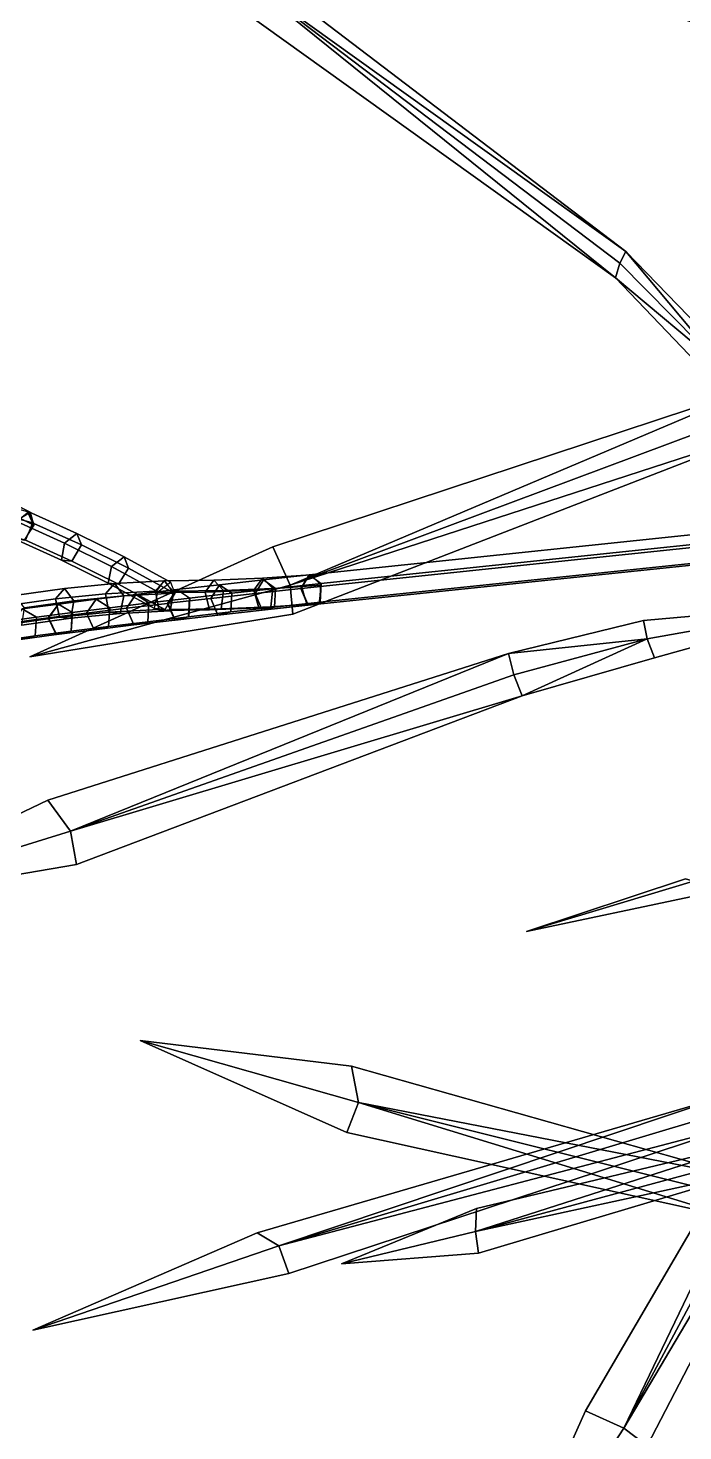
# Model space of a CAD drawing. Header units: metres. Extents: x -488 to 282, y -579 to 399.
# Drawn here: x -288 to -176.7, y -168 to 70.6 of the extents above; entities that cross this region are included whole.
import ezdxf

# ---------------------------------------------------------------- set-up
doc = ezdxf.new("R2010")
doc.units = ezdxf.units.M

msp = doc.modelspace()

# ---------------------------------------------------------------- linework, layer by layer
at = {"layer": 'coreopsi_1InfInt', "color": 3}
for points in [[(-287.6634, -11.7611, 238.27), (-295.5162, -7.8657, 244.051), (-297.6595, -9.1532, 242.0071), (-289.8066, -13.04866, 236.2262)], [(-287.0379, -13.929, 240.5804), (-294.8908, -10.03365, 246.3613), (-295.5162, -7.8657, 244.051), (-287.6634, -11.7611, 238.27)], [(-288.7889, -16.5766, 239.986), (-296.6418, -12.6812, 245.7669), (-294.8908, -10.03365, 246.3613), (-287.0379, -13.929, 240.5804)], [(-279.7737, -15.3522, 232.3181), (-287.9109, -11.6948, 238.0335), (-289.9644, -13.3425, 236.1635), (-281.8666, -16.9821, 230.4763)], [(-278.9679, -17.2826, 234.8497), (-287.0441, -13.6549, 240.5216), (-287.9109, -11.6948, 238.0335), (-279.7737, -15.3522, 232.3181)], [(-281.8666, -16.9821, 230.4763), (-289.9644, -13.3425, 236.1635), (-290.3773, -16.275, 237.4515), (-282.3634, -19.8744, 231.8242)], [(-280.5822, -20.05906, 234.5116), (-288.5828, -16.467, 240.1295), (-287.0441, -13.6549, 240.5216), (-278.9679, -17.2826, 234.8497)], [(-282.3634, -19.8744, 231.8242), (-290.3773, -16.275, 237.4515), (-288.5828, -16.467, 240.1295), (-280.5822, -20.05906, 234.5116)], [(-271.7245, -19.351, 226.7077), (-279.7737, -15.3522, 232.3181), (-281.8666, -16.9821, 230.4763), (-273.8563, -20.9613, 224.8936)], [(-270.9789, -21.2489, 229.2818), (-278.9679, -17.2826, 234.8497), (-279.7737, -15.3522, 232.3181), (-271.7245, -19.351, 226.7077)], [(-273.8563, -20.9613, 224.8936), (-281.8666, -16.9821, 230.4763), (-282.3634, -19.8744, 231.8242), (-274.4361, -23.8098, 226.3002)], [(-272.668, -23.9866, 228.9967), (-280.5822, -20.05906, 234.5116), (-278.9679, -17.2826, 234.8497), (-270.9789, -21.2489, 229.2818)], [(-274.4361, -23.8098, 226.3002), (-282.3634, -19.8744, 231.8242), (-280.5822, -20.05906, 234.5116), (-272.668, -23.9866, 228.9967)], [(-265.9748, -25.2563, 219.4442), (-273.8563, -20.9613, 224.8936), (-274.4361, -23.8098, 226.3002), (-266.5545, -28.1049, 220.8508)], [(-263.8429, -23.646, 221.2583), (-271.7245, -19.351, 226.7077), (-273.8563, -20.9613, 224.8936), (-265.9748, -25.2563, 219.4442)], [(-264.7864, -28.2816, 223.5474), (-272.668, -23.9866, 228.9967), (-270.9789, -21.2489, 229.2818), (-263.0974, -25.5439, 223.8325)], [(-263.0974, -25.5439, 223.8325), (-270.9789, -21.2489, 229.2818), (-271.7245, -19.351, 226.7077), (-263.8429, -23.646, 221.2583)], [(-264.8598, -23.4084, 221.9769), (-273.3488, -23.8744, 228.1398), (-274.8784, -25.6276, 225.9003), (-266.3894, -25.1615, 219.7374)], [(-266.5545, -28.1049, 220.8508), (-274.4361, -23.8098, 226.3002), (-272.668, -23.9866, 228.9967), (-264.7864, -28.2816, 223.5474)], [(-263.2962, -25.4954, 223.9728), (-271.7851, -25.9615, 230.1357), (-273.3488, -23.8744, 228.1398), (-264.8598, -23.4084, 221.9769)], [(-256.4792, -23.3032, 215.6006), (-264.9418, -23.4052, 221.7014), (-266.4026, -25.4178, 219.6412), (-257.9539, -25.317, 213.5515)], [(-254.795, -25.06663, 217.7179), (-263.3468, -25.1717, 223.884), (-264.9418, -23.4052, 221.7014), (-256.4792, -23.3032, 215.6006)], [(-248.1803, -22.9577, 209.2877), (-256.4792, -23.3032, 215.6006), (-257.9539, -25.317, 213.5515), (-249.6686, -24.973, 207.25)], [(-247.9903, -23.2329, 209.6052), (-255.5038, -24.06761, 216.9132), (-256.9778, -26.399, 215.1312), (-249.4053, -25.5587, 207.7686)], [(-246.4087, -24.7153, 211.3373), (-254.795, -25.06663, 217.7179), (-256.4792, -23.3032, 215.6006), (-248.1803, -22.9577, 209.2877)], [(-245.9729, -24.7018, 211.6549), (-253.4143, -25.5294, 218.8947), (-255.5038, -24.06761, 216.9132), (-247.9903, -23.2329, 209.6052)], [(-240.0024, -22.3644, 202.7279), (-248.1803, -22.9577, 209.2877), (-249.6686, -24.973, 207.25), (-241.4907, -24.3797, 200.6902)], [(-240.2371, -22.3971, 202.5731), (-247.9903, -23.2329, 209.6052), (-249.4053, -25.5587, 207.7686), (-241.6521, -24.7229, 200.7365)], [(-238.2308, -24.122, 204.7775), (-246.4087, -24.7153, 211.3373), (-248.1803, -22.9577, 209.2877), (-240.0024, -22.3644, 202.7279)], [(-238.2197, -23.866, 204.6228), (-245.9729, -24.7018, 211.6549), (-247.9903, -23.2329, 209.6052), (-240.2371, -22.3971, 202.5731)], [(-281.8749, -24.7085, 234.374), (-290.352, -25.9069, 240.6158), (-291.7993, -27.6503, 238.3147), (-283.3633, -26.4576, 232.1037)], [(-280.2466, -26.7913, 236.322), (-288.6594, -27.9827, 242.5158), (-290.352, -25.9069, 240.6158), (-281.8749, -24.7085, 234.374)], [(-273.3488, -23.8744, 228.1398), (-281.8749, -24.7085, 234.374), (-283.3633, -26.4576, 232.1037), (-274.8784, -25.6276, 225.9003)], [(-274.8784, -25.6276, 225.9003), (-283.3633, -26.4576, 232.1037), (-282.683, -29.5726, 232.6167), (-274.2868, -28.7491, 226.4791)], [(-271.7851, -25.9615, 230.1357), (-280.2466, -26.7913, 236.322), (-281.8749, -24.7085, 234.374), (-273.3488, -23.8744, 228.1398)], [(-272.386, -28.9543, 229.0817), (-280.7678, -29.7776, 235.2088), (-280.2466, -26.7913, 236.322), (-271.7851, -25.9615, 230.1357)], [(-269.7456, -25.7267, 232.2921), (-276.4568, -26.5494, 240.3443), (-278.0963, -28.8979, 238.7377), (-271.332, -28.06956, 230.6251)], [(-267.5194, -27.1745, 234.1297), (-274.1661, -27.9903, 242.1065), (-276.4568, -26.5494, 240.3443), (-269.7456, -25.7267, 232.2921)], [(-266.3894, -25.1615, 219.7374), (-274.8784, -25.6276, 225.9003), (-274.2868, -28.7491, 226.4791), (-265.7978, -28.283, 220.3162)], [(-263.8971, -28.4882, 222.9188), (-272.386, -28.9543, 229.0817), (-271.7851, -25.9615, 230.1357), (-263.2962, -25.4954, 223.9728)], [(-262.7673, -24.9001, 224.4894), (-269.7456, -25.7267, 232.2921), (-271.332, -28.06956, 230.6251), (-264.3537, -27.2429, 222.8224)], [(-260.5412, -26.3479, 226.327), (-267.5194, -27.1745, 234.1297), (-269.7456, -25.7267, 232.2921), (-262.7673, -24.9001, 224.4894)], [(-257.9539, -25.317, 213.5515), (-266.4026, -25.4178, 219.6412), (-265.7241, -28.447, 220.5314), (-257.1949, -28.3437, 214.3832)], [(-255.5038, -24.06761, 216.9132), (-262.7584, -24.8991, 224.4786), (-264.2897, -27.2363, 222.7531), (-256.9778, -26.399, 215.1312)], [(-255.2132, -28.1866, 216.9971), (-263.807, -28.2926, 223.1932), (-263.3468, -25.1717, 223.884), (-254.795, -25.06663, 217.7179)], [(-253.4143, -25.5294, 218.8947), (-260.5994, -26.3539, 226.3893), (-262.7584, -24.8991, 224.4786), (-255.5038, -24.06761, 216.9132)], [(-253.5742, -28.7113, 218.3668), (-260.7725, -29.5371, 225.8733), (-260.5994, -26.3539, 226.3893), (-253.4143, -25.5294, 218.8947)], [(-249.6686, -24.973, 207.25), (-257.9539, -25.317, 213.5515), (-257.1949, -28.3437, 214.3832), (-248.8307, -27.9949, 208.0212)], [(-249.4053, -25.5587, 207.7686), (-256.9778, -26.399, 215.1312), (-255.764, -29.2457, 216.0542), (-248.2284, -28.409, 208.7275)], [(-246.7856, -27.8332, 210.5855), (-255.2132, -28.1866, 216.9971), (-254.795, -25.06663, 217.7179), (-246.4087, -24.7153, 211.3373)], [(-246.1192, -27.8825, 211.1155), (-253.5742, -28.7113, 218.3668), (-253.4143, -25.5294, 218.8947), (-245.9729, -24.7018, 211.6549)], [(-241.4907, -24.3797, 200.6902), (-249.6686, -24.973, 207.25), (-248.8307, -27.9949, 208.0212), (-240.6528, -27.4016, 201.4614)], [(-241.6521, -24.7229, 200.7365), (-249.4053, -25.5587, 207.7686), (-248.2284, -28.409, 208.7275), (-240.4752, -27.5732, 201.6953)], [(-238.6077, -27.24, 204.0257), (-246.7856, -27.8332, 210.5855), (-246.4087, -24.7153, 211.3373), (-238.2308, -24.122, 204.7775)], [(-238.366, -27.04669, 204.0834), (-246.1192, -27.8825, 211.1155), (-245.9729, -24.7018, 211.6549), (-238.2197, -23.866, 204.6228)], [(-286.6077, -29.6038, 258.7309), (-292.3876, -30.3999, 267.3583), (-294.8557, -28.9795, 265.8352), (-289.0194, -28.1767, 257.126)], [(-283.3633, -26.4576, 232.1037), (-291.7993, -27.6503, 238.3147), (-291.0307, -30.7548, 238.7618), (-282.683, -29.5726, 232.6167)], [(-282.8917, -27.3673, 248.6373), (-289.0194, -28.1767, 257.126), (-290.7586, -30.5363, 255.6456), (-284.6309, -29.7269, 247.1569)], [(-280.7678, -29.7776, 235.2088), (-289.1013, -30.9591, 241.3433), (-288.6594, -27.9827, 242.5158), (-280.2466, -26.7913, 236.322)], [(-280.48, -28.7944, 250.2422), (-286.6077, -29.6038, 258.7309), (-289.0194, -28.1767, 257.126), (-282.8917, -27.3673, 248.6373)], [(-276.4568, -26.5494, 240.3443), (-282.884, -27.3663, 248.6256), (-284.5744, -29.7204, 247.0813), (-278.0963, -28.8979, 238.7377)], [(-274.1661, -27.9903, 242.1065), (-280.5314, -28.8003, 250.3102), (-282.884, -27.3663, 248.6256), (-276.4568, -26.5494, 240.3443)], [(-274.3643, -31.176, 241.6158), (-280.7415, -31.9873, 249.8327), (-280.5314, -28.8003, 250.3102), (-274.1661, -27.9903, 242.1065)], [(-271.332, -28.06956, 230.6251), (-278.0963, -28.8979, 238.7377), (-276.7794, -31.7337, 239.5457), (-270.0481, -30.9089, 231.4726)], [(-267.7053, -30.3589, 233.6261), (-274.3643, -31.176, 241.6158), (-274.1661, -27.9903, 242.1065), (-267.5194, -27.1745, 234.1297)], [(-265.7978, -28.283, 220.3162), (-274.2868, -28.7491, 226.4791), (-272.386, -28.9543, 229.0817), (-263.8971, -28.4882, 222.9188)], [(-264.3537, -27.2429, 222.8224), (-271.332, -28.06956, 230.6251), (-270.0481, -30.9089, 231.4726), (-263.0698, -30.08238, 223.6699)], [(-260.727, -29.5323, 225.8234), (-267.7053, -30.3589, 233.6261), (-267.5194, -27.1745, 234.1297), (-260.5412, -26.3479, 226.327)], [(-257.1949, -28.3437, 214.3832), (-265.7241, -28.447, 220.5314), (-263.807, -28.2926, 223.1932), (-255.2132, -28.1866, 216.9971)], [(-256.9778, -26.399, 215.1312), (-264.2897, -27.2363, 222.7531), (-263.0401, -30.07935, 223.6389), (-255.764, -29.2457, 216.0542)], [(-248.8307, -27.9949, 208.0212), (-257.1949, -28.3437, 214.3832), (-255.2132, -28.1866, 216.9971), (-246.7856, -27.8332, 210.5855)], [(-248.2284, -28.409, 208.7275), (-255.764, -29.2457, 216.0542), (-253.5742, -28.7113, 218.3668), (-246.1192, -27.8825, 211.1155)], [(-240.6528, -27.4016, 201.4614), (-248.8307, -27.9949, 208.0212), (-246.7856, -27.8332, 210.5855), (-238.6077, -27.24, 204.0257)], [(-240.4752, -27.5732, 201.6953), (-248.2284, -28.409, 208.7275), (-246.1192, -27.8825, 211.1155), (-238.366, -27.04669, 204.0834)], [(-286.8292, -32.792, 258.267), (-292.62, -33.5893, 266.9085), (-292.3876, -30.3999, 267.3583), (-286.6077, -29.6038, 258.7309)], [(-282.683, -29.5726, 232.6167), (-291.0307, -30.7548, 238.7618), (-289.1013, -30.9591, 241.3433), (-280.7678, -29.7776, 235.2088)], [(-284.6309, -29.7269, 247.1569), (-290.7586, -30.5363, 255.6456), (-289.3799, -33.365, 256.3711), (-283.2522, -32.5556, 247.8824)], [(-280.7015, -31.9826, 249.7783), (-286.8292, -32.792, 258.267), (-286.6077, -29.6038, 258.7309), (-280.48, -28.7944, 250.2422)], [(-278.0963, -28.8979, 238.7377), (-284.5744, -29.7204, 247.0813), (-283.2259, -32.5527, 247.8485), (-276.7794, -31.7337, 239.5457)], [(-274.2868, -28.7491, 226.4791), (-282.683, -29.5726, 232.6167), (-280.7678, -29.7776, 235.2088), (-272.386, -28.9543, 229.0817)], [(-270.0481, -30.9089, 231.4726), (-276.7794, -31.7337, 239.5457), (-274.3643, -31.176, 241.6158), (-267.7053, -30.3589, 233.6261)], [(-263.0698, -30.08238, 223.6699), (-270.0481, -30.9089, 231.4726), (-267.7053, -30.3589, 233.6261), (-260.727, -29.5323, 225.8234)], [(-255.764, -29.2457, 216.0542), (-263.0401, -30.07935, 223.6389), (-260.7725, -29.5371, 225.8733), (-253.5742, -28.7113, 218.3668)], [(-289.3799, -33.365, 256.3711), (-295.2339, -34.1699, 265.1031), (-292.62, -33.5893, 266.9085), (-286.8292, -32.792, 258.267)], [(-283.2522, -32.5556, 247.8824), (-289.3799, -33.365, 256.3711), (-286.8292, -32.792, 258.267), (-280.7015, -31.9826, 249.7783)], [(-276.7794, -31.7337, 239.5457), (-283.2259, -32.5527, 247.8485), (-280.7415, -31.9873, 249.8327), (-274.3643, -31.176, 241.6158)]]:
    msp.add_3dface(points, dxfattribs=at)
at = {"layer": 'coreopsi_1Pdcel', "color": 3}
for points in [[(-287.3076, -13.5602, 240.6881), (-296.1846, -11.09211, 245.7248), (-297.0514, -9.1319, 243.2367), (-288.1744, -11.6, 238.1999)], [(-288.4799, -16.504, 240.0645), (-297.3568, -14.0359, 245.1013), (-296.1846, -11.09211, 245.7248), (-287.3076, -13.5602, 240.6881)]]:
    msp.add_3dface(points, dxfattribs=at)
at = {"layer": 'coreopsi_1Pdncle', "color": 3}
for points in [[(-160.2951, -14.02514, 134.9844), (-240.2271, -22.3961, 202.5632), (-241.5812, -24.7162, 200.6742), (-161.6492, -16.3451, 133.0954)], [(-158.3521, -15.501, 137.0998), (-238.2841, -23.8721, 204.6786), (-240.2271, -22.3961, 202.5632), (-160.2951, -14.02514, 134.9844)], [(-161.6492, -16.3451, 133.0954), (-241.5812, -24.7162, 200.6742), (-240.4424, -27.5701, 201.6676), (-160.5104, -19.1991, 134.0888)], [(-158.4844, -18.6804, 136.5495), (-238.4164, -27.05149, 204.1283), (-238.2841, -23.8721, 204.6786), (-158.3521, -15.501, 137.0998)], [(-160.5104, -19.1991, 134.0888), (-240.4424, -27.5701, 201.6676), (-238.4164, -27.05149, 204.1283), (-158.4844, -18.6804, 136.5495)]]:
    msp.add_3dface(points, dxfattribs=at)
at = {"layer": 'coreopsi_Leaf', "color": 3}
for points in [[(-165.8737, 68.4557, 281.8898), (-231.9931, 90.7956, 335.5915), (-229.0361, 95.7106, 335.6862)], [(-165.8737, 68.4557, 281.8898), (-229.0361, 95.7106, 335.6862), (-231.9931, 90.7956, 335.5915)], [(-165.8737, 68.4557, 281.8898), (-229.0361, 95.7106, 335.6862), (-164.7635, 72.1511, 281.3135)], [(-165.8737, 68.4557, 281.8898), (-164.7635, 72.1511, 281.3135), (-229.0361, 95.7106, 335.6862)], [(-186.4071, 32.6202, 242.7624), (-252.7178, 80.1381, 276.8561), (-253.5233, 83.7382, 270.6952)], [(-186.4071, 32.6202, 242.7624), (-253.5233, 83.7382, 270.6952), (-252.7178, 80.1381, 276.8561)], [(-188.1802, 28.1395, 248.9467), (-255.1792, 76.1928, 280.2293), (-252.7178, 80.1381, 276.8561)], [(-188.1802, 28.1395, 248.9467), (-252.7178, 80.1381, 276.8561), (-255.1792, 76.1928, 280.2293)], [(-188.1802, 28.1395, 248.9467), (-252.7178, 80.1381, 276.8561), (-187.4515, 30.6119, 246.0107)], [(-188.1802, 28.1395, 248.9467), (-187.4515, 30.6119, 246.0107), (-252.7178, 80.1381, 276.8561)], [(-187.4515, 30.6119, 246.0107), (-252.7178, 80.1381, 276.8561), (-186.4071, 32.6202, 242.7624)], [(-187.4515, 30.6119, 246.0107), (-186.4071, 32.6202, 242.7624), (-252.7178, 80.1381, 276.8561)], [(-169.7551, 12.6976, 235.0366), (-187.4515, 30.6119, 246.0107), (-186.4071, 32.6202, 242.7624)], [(-169.7551, 12.6976, 235.0366), (-186.4071, 32.6202, 242.7624), (-187.4515, 30.6119, 246.0107)], [(-169.7551, 12.6976, 235.0366), (-186.4071, 32.6202, 242.7624), (-168.7391, 14.3345, 232.3114)], [(-169.7551, 12.6976, 235.0366), (-168.7391, 14.3345, 232.3114), (-186.4071, 32.6202, 242.7624)], [(-188.1802, 28.1395, 248.9467), (-187.4515, 30.6119, 246.0107), (-169.7551, 12.6976, 235.0366)], [(-188.1802, 28.1395, 248.9467), (-169.7551, 12.6976, 235.0366), (-187.4515, 30.6119, 246.0107)], [(-170.6985, 9.8895, 236.934), (-188.1802, 28.1395, 248.9467), (-169.7551, 12.6976, 235.0366)], [(-170.6985, 9.8895, 236.934), (-169.7551, 12.6976, 235.0366), (-188.1802, 28.1395, 248.9467)], [(-163.3647, 9.8123, 216.4132), (-243.4687, -24.1576, 231.4071), (-246.448, -17.6375, 231.2227)], [(-163.3647, 9.8123, 216.4132), (-246.448, -17.6375, 231.2227), (-243.4687, -24.1576, 231.4071)], [(-162.922, 5.9555, 215.6644), (-243.4687, -24.1576, 231.4071), (-163.3647, 9.8123, 216.4132)], [(-162.922, 5.9555, 215.6644), (-163.3647, 9.8123, 216.4132), (-243.4687, -24.1576, 231.4071)], [(-161.9657, 2.3246, 214.6049), (-243.4687, -24.1576, 231.4071), (-162.922, 5.9555, 215.6644)], [(-161.9657, 2.3246, 214.6049), (-162.922, 5.9555, 215.6644), (-243.4687, -24.1576, 231.4071)], [(-161.9657, 2.3246, 214.6049), (-243.0465, -29.09395, 228.515), (-243.4687, -24.1576, 231.4071)], [(-161.9657, 2.3246, 214.6049), (-243.4687, -24.1576, 231.4071), (-243.0465, -29.09395, 228.515)], [(-287.7273, -36.3167, 235.4579), (-246.448, -17.6375, 231.2227), (-243.4687, -24.1576, 231.4071)], [(-287.7273, -36.3167, 235.4579), (-243.4687, -24.1576, 231.4071), (-246.448, -17.6375, 231.2227)], [(-287.7273, -36.3167, 235.4579), (-243.4687, -24.1576, 231.4071), (-243.0465, -29.09395, 228.515)], [(-287.7273, -36.3167, 235.4579), (-243.0465, -29.09395, 228.515), (-243.4687, -24.1576, 231.4071)], [(-182.7807, -33.2632, 244.8258), (-183.427, -30.1394, 243.8446), (-147.107, -26.9167, 212.1043)], [(-182.7807, -33.2632, 244.8258), (-147.107, -26.9167, 212.1043), (-183.427, -30.1394, 243.8446)], [(-147.107, -26.9167, 212.1043), (-181.5235, -36.5341, 244.5157), (-182.7807, -33.2632, 244.8258)], [(-147.107, -26.9167, 212.1043), (-182.7807, -33.2632, 244.8258), (-181.5235, -36.5341, 244.5157)], [(-182.7807, -33.2632, 244.8258), (-206.3727, -35.752, 257.9068), (-183.427, -30.1394, 243.8446)], [(-182.7807, -33.2632, 244.8258), (-183.427, -30.1394, 243.8446), (-206.3727, -35.752, 257.9068)], [(-182.7807, -33.2632, 244.8258), (-205.4374, -39.4141, 259.0862), (-206.3727, -35.752, 257.9068)], [(-182.7807, -33.2632, 244.8258), (-206.3727, -35.752, 257.9068), (-205.4374, -39.4141, 259.0862)], [(-204.0322, -42.9811, 259.8381), (-205.4374, -39.4141, 259.0862), (-182.7807, -33.2632, 244.8258)], [(-204.0322, -42.9811, 259.8381), (-182.7807, -33.2632, 244.8258), (-205.4374, -39.4141, 259.0862)], [(-181.5235, -36.5341, 244.5157), (-204.0322, -42.9811, 259.8381), (-182.7807, -33.2632, 244.8258)], [(-181.5235, -36.5341, 244.5157), (-182.7807, -33.2632, 244.8258), (-204.0322, -42.9811, 259.8381)], [(-206.3727, -35.752, 257.9068), (-280.8171, -65.9735, 294.8138), (-284.6541, -60.7268, 291.7616)], [(-206.3727, -35.752, 257.9068), (-284.6541, -60.7268, 291.7616), (-280.8171, -65.9735, 294.8138)], [(-205.4374, -39.4141, 259.0862), (-280.8171, -65.9735, 294.8138), (-206.3727, -35.752, 257.9068)], [(-205.4374, -39.4141, 259.0862), (-206.3727, -35.752, 257.9068), (-280.8171, -65.9735, 294.8138)], [(-204.0322, -42.9811, 259.8381), (-280.8171, -65.9735, 294.8138), (-205.4374, -39.4141, 259.0862)], [(-204.0322, -42.9811, 259.8381), (-205.4374, -39.4141, 259.0862), (-280.8171, -65.9735, 294.8138)], [(-204.0322, -42.9811, 259.8381), (-279.8205, -71.6288, 294.6521), (-280.8171, -65.9735, 294.8138)], [(-204.0322, -42.9811, 259.8381), (-280.8171, -65.9735, 294.8138), (-279.8205, -71.6288, 294.6521)], [(-322.9627, -79.03821, 308.3091), (-284.6541, -60.7268, 291.7616), (-280.8171, -65.9735, 294.8138)], [(-322.9627, -79.03821, 308.3091), (-280.8171, -65.9735, 294.8138), (-284.6541, -60.7268, 291.7616)], [(-322.9627, -79.03821, 308.3091), (-280.8171, -65.9735, 294.8138), (-279.8205, -71.6288, 294.6521)], [(-322.9627, -79.03821, 308.3091), (-279.8205, -71.6288, 294.6521), (-280.8171, -65.9735, 294.8138)], [(-203.2955, -83.03204, 161.5298), (-176.251, -74.06745, 154.2144), (-174.916, -74.468, 158.6352)], [(-203.2955, -83.03204, 161.5298), (-174.916, -74.468, 158.6352), (-176.251, -74.06745, 154.2144)], [(-203.2955, -83.03204, 161.5298), (-174.916, -74.468, 158.6352), (-174.3327, -76.9297, 161.3465)], [(-203.2955, -83.03204, 161.5298), (-174.3327, -76.9297, 161.3465), (-174.916, -74.468, 158.6352)], [(-148.4391, -87.8934, 197.1052), (-186.7628, -167.5435, 194.9649), (-193.2777, -164.5752, 194.4078)], [(-148.4391, -87.8934, 197.1052), (-193.2777, -164.5752, 194.4078), (-186.7628, -167.5435, 194.9649)], [(-145.4501, -90.3725, 196.3332), (-186.7628, -167.5435, 194.9649), (-148.4391, -87.8934, 197.1052)], [(-145.4501, -90.3725, 196.3332), (-148.4391, -87.8934, 197.1052), (-186.7628, -167.5435, 194.9649)], [(-142.1938, -92.3017, 195.3647), (-186.7628, -167.5435, 194.9649), (-145.4501, -90.3725, 196.3332)], [(-142.1938, -92.3017, 195.3647), (-145.4501, -90.3725, 196.3332), (-186.7628, -167.5435, 194.9649)], [(-142.1938, -92.3017, 195.3647), (-182.8001, -170.5113, 192.0508), (-186.7628, -167.5435, 194.9649)], [(-142.1938, -92.3017, 195.3647), (-186.7628, -167.5435, 194.9649), (-182.8001, -170.5113, 192.0508)], [(-268.9809, -101.5971, 285.377), (-231.883, -112.1103, 263.5829), (-233.8602, -117.245, 263.95)], [(-268.9809, -101.5971, 285.377), (-233.8602, -117.245, 263.95), (-231.883, -112.1103, 263.5829)], [(-268.9809, -101.5971, 285.377), (-233.0742, -105.9304, 260.7716), (-231.883, -112.1103, 263.5829)], [(-268.9809, -101.5971, 285.377), (-231.883, -112.1103, 263.5829), (-233.0742, -105.9304, 260.7716)], [(-165.7367, -124.9836, 211.9875), (-231.883, -112.1103, 263.5829), (-233.0742, -105.9304, 260.7716)], [(-165.7367, -124.9836, 211.9875), (-233.0742, -105.9304, 260.7716), (-231.883, -112.1103, 263.5829)], [(-169.5368, -111.0781, 239.1258), (-245.4128, -136.5348, 275.5273), (-249.0864, -134.2958, 269.8279)], [(-169.5368, -111.0781, 239.1258), (-249.0864, -134.2958, 269.8279), (-245.4128, -136.5348, 275.5273)], [(-168.4323, -113.4619, 242.0582), (-245.4128, -136.5348, 275.5273), (-169.5368, -111.0781, 239.1258)], [(-168.4323, -113.4619, 242.0582), (-169.5368, -111.0781, 239.1258), (-245.4128, -136.5348, 275.5273)], [(-166.9461, -132.0541, 214.264), (-233.8602, -117.245, 263.95), (-231.883, -112.1103, 263.5829)], [(-166.9461, -132.0541, 214.264), (-231.883, -112.1103, 263.5829), (-233.8602, -117.245, 263.95)], [(-166.9461, -132.0541, 214.264), (-231.883, -112.1103, 263.5829), (-166.5058, -128.4379, 213.3736)], [(-166.9461, -132.0541, 214.264), (-166.5058, -128.4379, 213.3736), (-231.883, -112.1103, 263.5829)], [(-166.5058, -128.4379, 213.3736), (-231.883, -112.1103, 263.5829), (-165.7367, -124.9836, 211.9875)], [(-166.5058, -128.4379, 213.3736), (-165.7367, -124.9836, 211.9875), (-231.883, -112.1103, 263.5829)], [(-166.7929, -115.8558, 244.6419), (-245.4128, -136.5348, 275.5273), (-168.4323, -113.4619, 242.0582)], [(-166.7929, -115.8558, 244.6419), (-168.4323, -113.4619, 242.0582), (-245.4128, -136.5348, 275.5273)], [(-166.7929, -115.8558, 244.6419), (-243.6916, -141.2221, 278.3024), (-245.4128, -136.5348, 275.5273)], [(-166.7929, -115.8558, 244.6419), (-245.4128, -136.5348, 275.5273), (-243.6916, -141.2221, 278.3024)], [(-165.0704, -121.4335, 2.4933), (-211.9442, -134.064, -26.4315), (-164.815, -118.9421, 1.9838)], [(-165.0704, -121.4335, 2.4933), (-164.815, -118.9421, 1.9838), (-211.9442, -134.064, -26.4315)], [(-164.815, -118.9421, 1.9838), (-211.9442, -134.064, -26.4315), (-211.7951, -130.1802, -28.9573)], [(-164.815, -118.9421, 1.9838), (-211.7951, -130.1802, -28.9573), (-211.9442, -134.064, -26.4315)], [(-164.9256, -123.877, 3.09987), (-211.9442, -134.064, -26.4315), (-165.0704, -121.4335, 2.4933)], [(-164.9256, -123.877, 3.09987), (-165.0704, -121.4335, 2.4933), (-211.9442, -134.064, -26.4315)], [(-164.9256, -123.877, 3.09987), (-211.4628, -137.7367, -26.6062), (-211.9442, -134.064, -26.4315)], [(-164.9256, -123.877, 3.09987), (-211.9442, -134.064, -26.4315), (-211.4628, -137.7367, -26.6062)], [(-234.7497, -139.5497, -44.787), (-211.7951, -130.1802, -28.9573), (-211.9442, -134.064, -26.4315)], [(-234.7497, -139.5497, -44.787), (-211.9442, -134.064, -26.4315), (-211.7951, -130.1802, -28.9573)], [(-287.2272, -150.8723, 287.8286), (-249.0864, -134.2958, 269.8279), (-245.4128, -136.5348, 275.5273)], [(-287.2272, -150.8723, 287.8286), (-245.4128, -136.5348, 275.5273), (-249.0864, -134.2958, 269.8279)], [(-234.7497, -139.5497, -44.787), (-211.9442, -134.064, -26.4315), (-211.4628, -137.7367, -26.6062)], [(-234.7497, -139.5497, -44.787), (-211.4628, -137.7367, -26.6062), (-211.9442, -134.064, -26.4315)], [(-287.2272, -150.8723, 287.8286), (-245.4128, -136.5348, 275.5273), (-243.6916, -141.2221, 278.3024)], [(-287.2272, -150.8723, 287.8286), (-243.6916, -141.2221, 278.3024), (-245.4128, -136.5348, 275.5273)], [(-211.8055, -205.958, 189.8406), (-193.2777, -164.5752, 194.4078), (-186.7628, -167.5435, 194.9649)], [(-211.8055, -205.958, 189.8406), (-186.7628, -167.5435, 194.9649), (-193.2777, -164.5752, 194.4078)], [(-157.2975, -168.4388, 184.5111), (-179.2943, -174.959, 196.7523), (-157.6204, -165.3238, 185.1864)], [(-157.2975, -168.4388, 184.5111), (-157.6204, -165.3238, 185.1864), (-179.2943, -174.959, 196.7523)], [(-211.8055, -205.958, 189.8406), (-186.7628, -167.5435, 194.9649), (-182.8001, -170.5113, 192.0508)], [(-211.8055, -205.958, 189.8406), (-182.8001, -170.5113, 192.0508), (-186.7628, -167.5435, 194.9649)]]:
    msp.add_3dface(points, dxfattribs=at)

doc.saveas('drawing.dxf')
